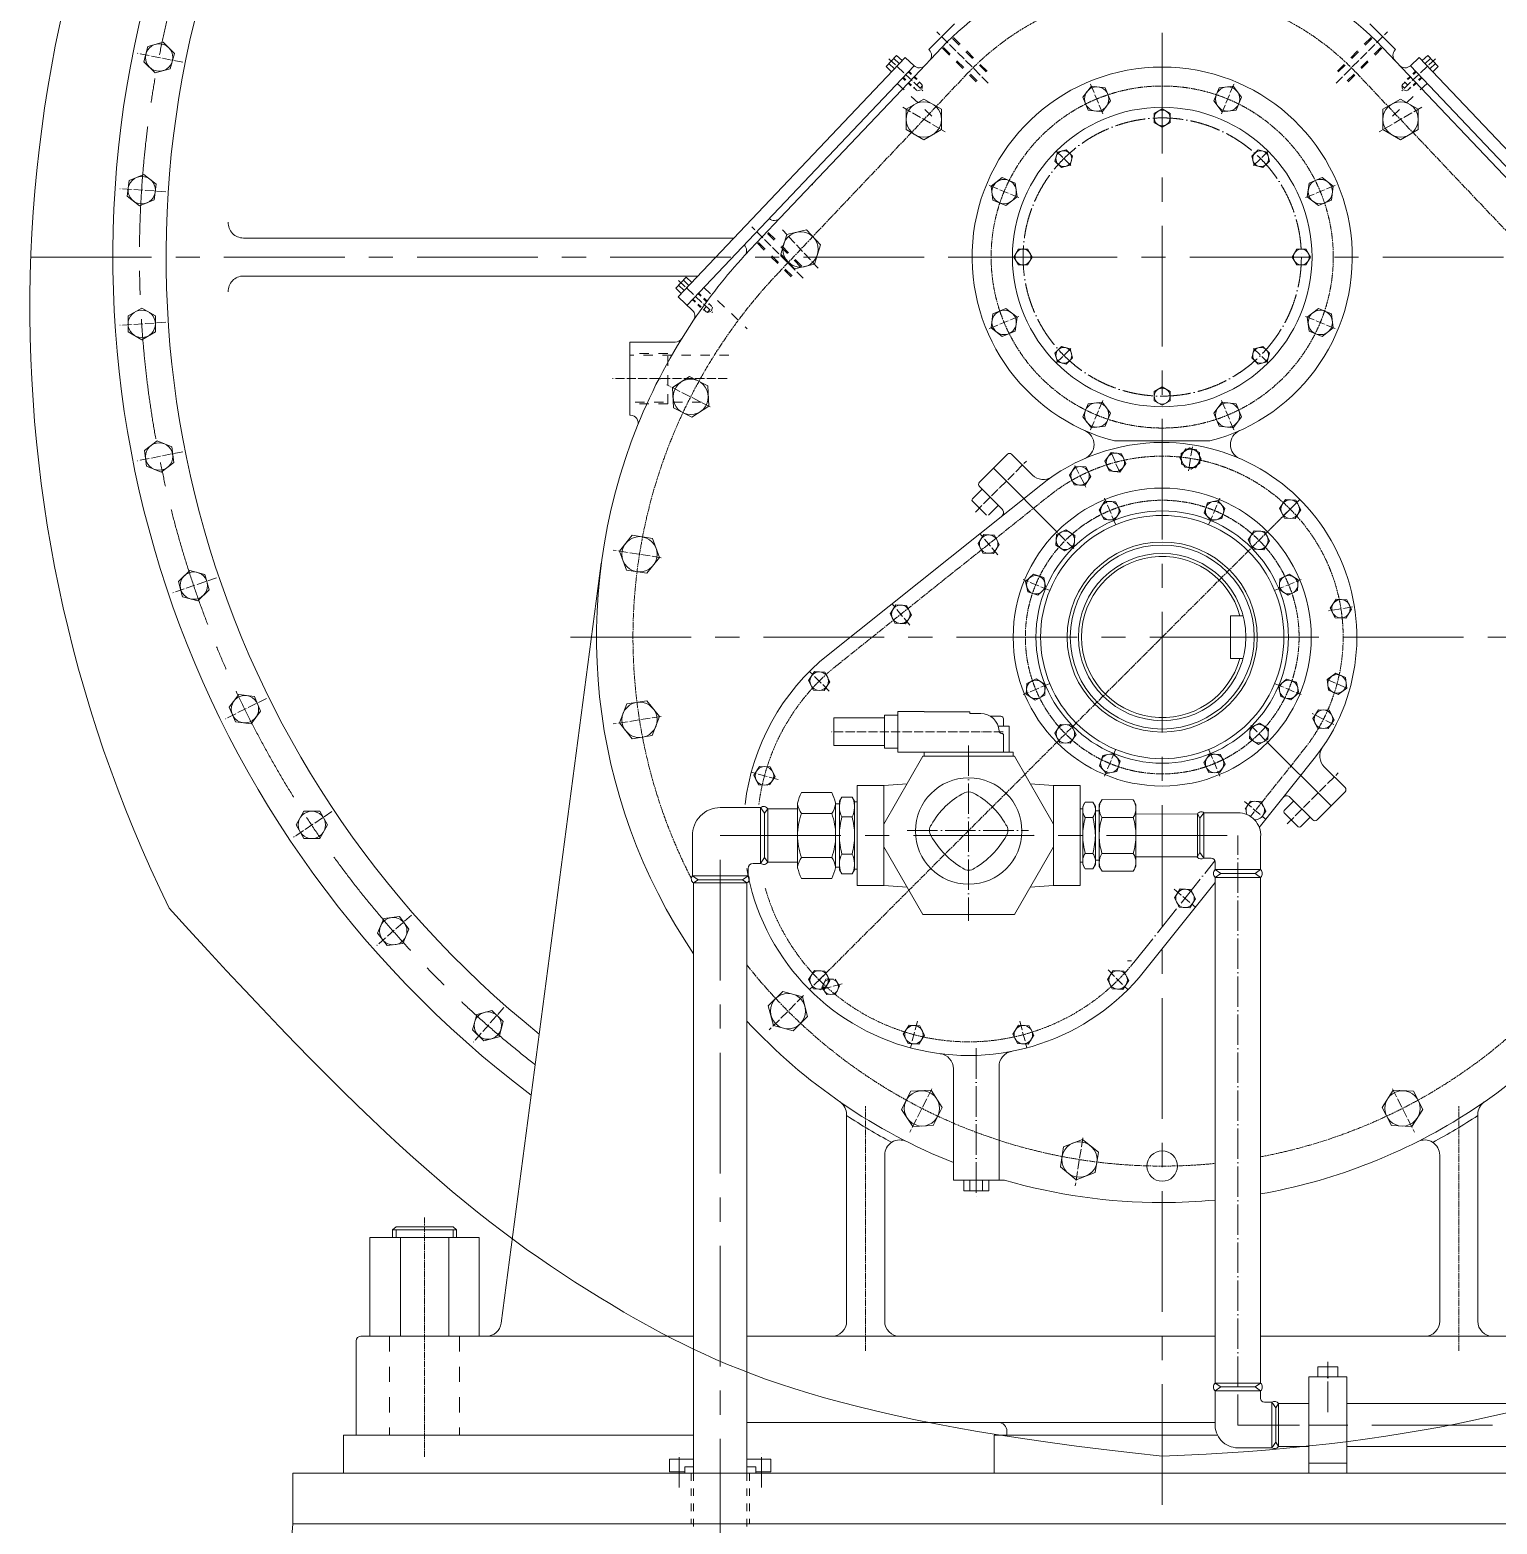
# Model space of a CAD drawing. Header units: millimetres. Extents: x 907 to 806139, y 2004 to 615514.
# Drawn here: x 155720 to 185127, y 438329 to 468289 of the extents above; entities that cross this region are included whole.
import ezdxf

# ---------------------------------------------------------------- set-up
doc = ezdxf.new("R2010")
doc.units = ezdxf.units.MM
doc.header["$LTSCALE"] = 25.4
for name, pattern in [('ACAD_ISO04W100', [30, 24, -3, 0, -3]), ('CENTER', [50.8, 31.75, -6.35, 6.35, -6.35]), ('CHAIN', [0.7087, 0.4724, -0.0591, 0.1181, -0.0591]), ('EB_DASH', [6, 3, -3])]:
    doc.linetypes.add(name, pattern=pattern)
doc.layers.add('CAXA0', color=7, linetype='Continuous', lineweight=5)
doc.layers.add('CAXA1', color=5, linetype='CENTER', lineweight=5)

msp = doc.modelspace()

# ---------------------------------------------------------------- linework, layer by layer
at = {"color": 7, "lineweight": 5}
for p, q in [((174255.18, 468411.84), (173737.92, 467894.57)), ((182574.49, 468411.84), (183091.75, 467894.57)), ((158392.87, 468039.8), (158086.91, 467957.82)), ((158616.86, 467815.82), (158392.87, 468039.8)), ((158004.93, 467651.86), (158086.91, 467957.82)), ((158534.87, 467509.86), (158616.86, 467815.82)), ((173264.19, 467738.35), (168713.65, 462938.39)), ((173090.68, 467776.85), (172880.98, 467555.65)), ((173145.3, 467612.94), (173034.7, 467717.8)), ((173090.68, 467776.85), (173201.28, 467672)), ((173441.15, 467570.59), (173264.19, 467738.35)), ((173990.9, 467928.97), (173446.9, 467355.14)), ((173746.12, 467886.37), (173737.92, 467894.57)), ((182838.76, 467928.97), (186643.35, 463915.85)), ((183083.55, 467886.37), (183091.75, 467894.57)), ((183388.52, 467570.59), (183565.47, 467738.35)), ((183565.47, 467738.35), (188116.02, 462938.39)), ((183738.98, 467776.85), (183628.38, 467672)), ((183684.37, 467612.94), (183794.97, 467717.8)), ((183738.98, 467776.85), (183948.69, 467555.65)), ((158004.93, 467651.86), (158228.91, 467427.88)), ((158228.91, 467427.88), (158534.87, 467509.86)), ((173441.15, 467570.59), (168890.61, 462770.63)), ((172880.98, 467555.65), (172991.58, 467450.8)), ((173047.56, 467509.85), (172936.96, 467614.7)), ((173336.3, 467459.99), (173336.3, 467459.99)), ((183388.52, 467570.59), (187939.06, 462770.63)), ((183782.1, 467509.85), (183892.7, 467614.7)), ((183948.69, 467555.65), (183838.09, 467450.8)), ((173446.9, 467355.14), (170753.83, 464514.46)), ((158002.27, 465389.59), (157709.62, 465268.37)), ((158253.57, 465196.76), (158002.27, 465389.59)), ((157668.27, 464954.32), (157709.62, 465268.37)), ((158212.22, 464882.71), (158253.57, 465196.76)), ((157668.27, 464954.32), (157919.57, 464761.49)), ((157919.57, 464761.49), (158212.22, 464882.71)), ((170753.83, 464514.46), (170043.88, 463762.8)), ((169829.99, 464115.92), (160000.35, 464115.92)), ((170034.87, 463977.61), (170039.13, 463973.36)), ((176250.75, 463734.92), (174402.45, 463734.92)), ((169107.59, 463353.92), (160000.35, 463353.92)), ((168875.66, 463330.8), (168665.96, 463109.6)), ((168986.26, 463225.94), (168776.56, 463004.75)), ((168930.28, 463166.89), (168819.68, 463271.74)), ((168875.66, 463330.8), (168986.26, 463225.94)), ((168665.96, 463109.6), (168776.56, 463004.75)), ((168713.65, 462938.39), (169002.36, 462664.68)), ((168832.54, 463063.8), (168721.94, 463168.65)), ((157960.92, 462711.06), (157686.6, 462552.68)), ((158235.24, 462552.68), (157960.92, 462711.06)), ((157686.6, 462235.92), (157686.6, 462552.68)), ((158235.24, 462235.92), (158235.24, 462552.68)), ((157686.6, 462235.92), (157960.92, 462077.54)), ((157960.92, 462077.54), (158235.24, 462235.92)), ((167746.95, 460565), (167746.95, 462028.04)), ((168655.14, 462028.04), (167746.95, 462028.04)), ((167757.81, 460565), (167746.95, 460565)), ((158269.55, 460050.04), (158018.25, 459857.21)), ((158562.19, 459928.83), (158269.55, 460050.04)), ((158603.54, 459614.78), (158562.19, 459928.83)), ((179370.95, 460046.84), (177458.71, 460046.84)), ((158059.59, 459543.17), (158018.25, 459857.21)), ((158352.24, 459421.95), (158603.54, 459614.78)), ((175030.91, 459498.84), (175311.09, 459779.02)), ((175813.07, 459363.25), (175397.3, 459779.02)), ((158059.59, 459543.17), (158352.24, 459421.95)), ((175030.91, 459498.84), (174750.73, 459218.66)), ((176302.68, 458227.07), (175030.91, 459498.84)), ((171719.75, 455759.9), (175979.71, 459163.1)), ((174610.71, 458884.52), (174804.68, 459078.49)), ((175207.19, 458675.99), (174750.73, 459132.45)), ((174610.71, 458841.41), (174750.8, 458701.32)), ((174890.89, 458561.23), (174750.8, 458701.32)), ((174934, 458561.23), (175127.97, 458755.2)), ((167173.28, 457594.9), (165167.45, 442359.13)), ((158922.87, 457452.08), (158698.88, 457228.1)), ((158780.87, 456922.13), (158698.88, 457228.1)), ((159228.83, 457370.1), (158922.87, 457452.08)), ((159310.81, 457064.13), (159228.83, 457370.1)), ((158780.87, 456922.13), (159086.83, 456840.15)), ((159086.83, 456840.15), (159310.81, 457064.13)), ((179786.43, 456541.64), (180036.01, 456541.64)), ((179786.43, 456541.64), (179786.43, 455688.2)), ((175427.79, 456114.92), (176509.83, 456114.92)), ((181401.87, 456114.92), (180319.83, 456114.92)), ((179786.43, 455688.2), (180036.01, 455688.2)), ((159909.7, 454961.62), (159716.87, 454710.32)), ((160223.74, 454920.27), (159909.7, 454961.62)), ((160344.96, 454627.63), (160223.74, 454920.27)), ((159838.08, 454417.67), (159716.87, 454710.32)), ((160152.13, 454376.33), (160344.96, 454627.63)), ((172846.26, 454546.89), (173112.96, 454546.89)), ((172846.26, 453886.49), (172846.26, 454546.89)), ((173646.36, 454623.05), (173112.96, 454623.05)), ((173112.96, 454623.05), (173112.96, 453810.25)), ((173595.56, 454623.05), (173646.36, 454623.05)), ((173646.36, 454623.05), (173646.36, 454616.67)), ((174560.74, 454616.67), (173646.36, 454616.67)), ((174560.74, 454584.75), (174560.74, 454616.67)), ((174776.66, 454584.75), (174560.74, 454584.75)), ((174976.4, 454525.85), (175183.41, 454525.85)), ((175183.41, 454525.85), (174976.4, 454525.85)), ((159838.08, 454417.67), (160152.13, 454376.33)), ((171830.26, 453937.29), (171830.26, 454496.09)), ((171830.26, 454496.09), (172846.26, 454496.09)), ((175348.16, 454330.95), (175126.57, 454330.95)), ((175234.21, 454475.05), (175234.21, 454330.95)), ((175348.16, 453810.25), (175348.16, 454330.95)), ((171830.26, 453937.29), (172846.26, 453937.29)), ((175234.21, 454146.04), (175234.21, 453810.25)), ((180526.99, 454002.76), (181798.76, 452731)), ((172833.56, 452363.78), (173618.82, 453723.89)), ((172846.26, 453886.49), (173112.96, 453886.49)), ((173595.56, 453810.25), (173112.96, 453810.25)), ((175424.36, 453810.25), (173427.65, 453810.25)), ((173646.36, 453810.25), (173427.65, 453810.25)), ((173618.82, 453723.89), (175451.91, 453723.89)), ((173646.36, 453810.25), (173646.36, 453723.89)), ((175424.36, 453810.25), (175424.36, 453723.89)), ((175451.91, 453723.89), (176237.16, 452363.78)), ((180359.33, 452298.26), (181463.01, 453679.79)), ((181663.17, 453513.16), (182078.94, 453097.39)), ((172833.56, 453140.96), (172300.16, 453140.96)), ((172300.16, 453140.96), (172300.16, 452136.39)), ((172833.56, 453140.96), (173301.57, 453174.39)), ((172833.56, 453140.96), (172833.56, 451131.81)), ((176237.16, 453140.96), (175769.16, 453174.39)), ((176237.16, 453140.96), (176770.56, 453140.96)), ((176237.16, 453140.96), (176237.16, 451131.81)), ((176770.56, 453140.96), (176770.56, 451131.81)), ((181798.75, 452730.99), (182078.94, 453011.18)), ((171106.26, 452136.55), (171106.26, 452787.43)), ((171182.46, 452999.97), (171792.06, 452999.97)), ((171868.26, 452136.55), (171868.26, 452787.43)), ((171868.26, 452768.83), (171944.46, 452768.83)), ((171944.46, 452821.97), (171992.77, 452905.83)), ((171944.46, 452821.97), (171944.46, 452136.46)), ((171992.77, 452905.83), (172200.94, 452905.83)), ((172249.26, 452821.97), (172200.94, 452905.83)), ((172249.26, 452821.97), (172249.26, 452136.46)), ((172249.26, 452809.56), (172300.06, 452809.56)), ((176821.36, 452720.29), (176869.68, 452804.15)), ((176821.36, 452720.29), (176821.36, 452136.39)), ((177027.04, 452804.15), (176869.68, 452804.15)), ((177075.36, 452720.29), (177027.04, 452804.15)), ((177075.36, 452720.29), (177075.36, 452136.39)), ((177152.57, 452758.52), (177152.01, 452136)), ((177152.57, 452758.52), (177152.01, 452136)), ((177152.57, 452758.52), (177208.25, 452854.77)), ((177152.57, 452758.52), (177208.25, 452854.77)), ((177833.65, 452854.21), (177208.25, 452854.77)), ((177833.65, 452854.21), (177208.25, 452854.77)), ((177889.17, 452757.85), (177833.65, 452854.21)), ((177889.17, 452757.85), (177833.65, 452854.21)), ((177888.61, 452135.34), (177889.17, 452757.85)), ((177888.61, 452135.34), (177889.17, 452757.85)), ((180861.14, 452634.08), (181055.12, 452828.06)), ((180975.9, 452907.27), (181432.36, 452450.81)), ((181798.75, 452730.99), (181518.57, 452450.81)), ((161213.16, 452621.27), (161054.78, 452346.95)), ((161529.91, 452621.27), (161213.16, 452621.27)), ((161688.29, 452346.95), (161529.91, 452621.27)), ((170365.96, 452695.26), (169556.99, 452695.26)), ((170366.02, 451577.5), (170365.89, 452695.36)), ((170365.9, 452695.26), (170445.99, 452580.87)), ((170509.63, 452669.77), (170445.99, 452580.87)), ((170445.99, 452580.87), (170445.99, 452136.37)), ((170509.57, 452669.95), (171106.26, 452669.95)), ((170509.63, 452136.46), (170509.62, 452669.87)), ((170509.63, 452669.77), (170509.62, 452669.77)), ((170550, 452669.95), (171106.26, 452669.95)), ((171792.06, 452574.7), (171182.46, 452574.7)), ((172198.65, 452508.79), (171995.07, 452508.79)), ((176237.25, 451714.02), (176237.25, 452558.57)), ((176770.56, 452669.79), (176821.36, 452669.79)), ((177024.75, 452495.54), (176871.97, 452495.54)), ((177152.45, 452631.3), (177075.36, 452631.39)), ((177152.45, 452631.3), (177075.36, 452631.39)), ((177833.33, 452494.8), (177207.93, 452495.36)), ((177833.33, 452494.8), (177207.93, 452495.36)), ((177888.99, 452567.08), (179119.86, 452567.68)), ((179169.74, 452480.79), (179119.66, 452567.37)), ((179119.66, 452567.37), (179119.66, 451705.41)), ((179169.74, 452480.79), (179249.78, 452593.59)), ((179169.74, 452480.79), (179169.74, 451791.98)), ((179169.74, 452136.39), (179169.74, 452479.29)), ((179169.74, 452453.89), (179169.74, 452479.29)), ((179249.78, 452593.59), (179931.74, 452593.59)), ((179249.78, 452593.59), (179249.78, 451679.19)), ((180861.14, 452590.98), (181001.23, 452450.89)), ((181141.33, 452310.79), (181001.23, 452450.89)), ((181184.43, 452310.79), (181378.4, 452504.77)), ((161213.16, 452072.63), (161054.78, 452346.95)), ((161529.91, 452072.63), (161688.29, 452346.95)), ((168998.28, 452137.71), (168998.28, 451327.43)), ((170446, 451691.87), (170445.99, 452136.37)), ((170509.63, 451603.15), (170509.63, 452136.46)), ((171106.26, 452136.37), (171106.26, 451485.5)), ((171868.26, 452136.37), (171868.26, 451485.5)), ((171944.46, 451450.96), (171944.46, 452136.46)), ((172249.26, 451450.96), (172249.26, 452136.46)), ((172300.16, 452136.39), (172300.16, 451131.81)), ((175841.74, 452163.72), (175842.69, 452163.72)), ((176821.36, 451552.48), (176821.36, 452136.39)), ((177075.36, 451552.48), (177075.36, 452136.39)), ((177152.57, 451514.26), (177152.01, 452136.77)), ((177152.57, 451514.26), (177152.01, 452136.77)), ((177888.61, 452137.44), (177889.17, 451514.92)), ((177888.61, 452137.44), (177889.17, 451514.92)), ((180388.12, 451452.79), (180388.12, 452109)), ((161213.16, 452072.63), (161529.91, 452072.63)), ((173618.82, 450548.89), (172833.56, 451908.99)), ((176237.16, 451908.99), (175451.91, 450548.89)), ((170365.96, 451577.66), (170217.48, 451577.66)), ((170365.9, 451577.5), (170446, 451691.89)), ((170509.63, 451602.99), (170446, 451691.89)), ((170509.57, 451602.97), (171106.26, 451602.97)), ((170550, 451602.97), (171106.26, 451602.97)), ((171792.06, 451698.22), (171182.46, 451698.22)), ((171868.26, 451504.09), (171944.46, 451504.09)), ((172198.65, 451764.14), (171995.07, 451764.14)), ((176770.56, 451602.99), (176821.36, 451602.99)), ((176821.36, 451552.48), (176869.68, 451468.62)), ((177024.75, 451777.23), (176871.97, 451777.23)), ((177075.36, 451552.48), (177027.04, 451468.62)), ((177151.86, 451642.39), (177074.77, 451642.3)), ((177152.57, 451514.26), (177208.25, 451418.01)), ((177152.57, 451514.26), (177208.25, 451418.01)), ((177833.33, 451777.98), (177207.93, 451777.41)), ((177833.33, 451777.98), (177207.93, 451777.41)), ((177889.17, 451514.92), (177833.65, 451418.57)), ((177889.17, 451514.92), (177833.65, 451418.57)), ((177888.99, 451705.69), (179119.48, 451705.1)), ((179169.74, 451791.98), (179118.41, 451703.25)), ((179169.74, 451791.98), (179249.78, 451679.19)), ((179249.78, 451679.19), (179399.17, 451679.19)), ((179475.37, 451452.79), (179475.37, 451602.99)), ((168998.03, 451327.55), (169112.42, 451247.46)), ((168998.28, 451327.43), (170115.88, 451327.56)), ((169023.52, 451183.82), (169112.42, 451247.46)), ((169112.42, 451247.46), (169556.92, 451247.46)), ((170001.4, 451247.46), (169556.9, 451247.46)), ((170115.79, 451327.56), (170001.4, 451247.46)), ((170090.3, 451183.83), (170001.4, 451247.46)), ((170115.88, 451476.06), (170115.88, 451327.56)), ((171182.46, 451272.95), (171792.06, 451272.95)), ((171944.46, 451450.96), (171992.77, 451367.1)), ((171992.77, 451367.1), (172200.94, 451367.1)), ((172249.26, 451450.96), (172200.94, 451367.1)), ((172249.26, 451463.36), (172300.06, 451463.36)), ((177027.04, 451468.62), (176869.68, 451468.62)), ((177833.65, 451418.57), (177208.25, 451418.01)), ((177833.65, 451418.57), (177208.25, 451418.01)), ((179587.34, 451374.39), (179475.37, 451452.79)), ((179475.37, 451452.79), (180388.12, 451452.79)), ((179587.34, 451374.39), (179475.37, 451295.98)), ((179475.37, 441156.52), (179475.37, 451295.98)), ((179475.37, 451295.98), (180388.12, 451295.98)), ((179587.34, 451374.39), (180276.15, 451374.39)), ((180276.15, 451374.39), (180388.12, 451452.79)), ((180276.15, 451374.39), (180388.12, 451295.98)), ((180388.12, 441156.52), (180388.12, 451295.98)), ((169023.77, 451183.83), (170090.39, 451183.83)), ((169023.77, 451183.83), (169023.77, 439350.92)), ((170090.39, 451183.83), (170090.39, 439350.92)), ((172833.56, 451131.81), (172300.16, 451131.81)), ((172833.56, 451131.81), (173301.57, 451098.38)), ((176237.16, 451131.81), (175769.16, 451098.38)), ((176237.16, 451131.81), (176770.56, 451131.81)), ((178059.82, 449419.83), (179475.37, 451191.75)), ((162810.94, 450471.08), (162689.72, 450178.43)), ((163124.99, 450512.42), (162810.94, 450471.08)), ((163317.82, 450261.12), (163124.99, 450512.42)), ((175451.91, 450548.89), (173618.82, 450548.89)), ((162882.55, 449927.13), (162689.72, 450178.43)), ((163196.6, 449968.48), (163317.82, 450261.12)), ((162882.55, 449927.13), (163196.6, 449968.48)), ((177799.03, 449621.05), (177721.94, 449620.96)), ((164675.71, 448547.84), (164593.73, 448241.87)), ((164981.68, 448629.82), (164675.71, 448547.84)), ((165205.66, 448405.84), (164981.68, 448629.82)), ((164817.71, 448017.89), (164593.73, 448241.87)), ((165123.68, 448099.87), (165205.66, 448405.84)), ((164817.71, 448017.89), (165123.68, 448099.87)), ((174230.56, 445225.05), (174230.56, 447458.35)), ((175144.96, 445225.05), (175144.96, 447507.21)), ((172090.23, 442398.92), (172090.23, 446543.14)), ((184739.43, 442398.92), (184739.43, 446543.14)), ((172852.23, 442398.92), (172852.23, 445726.3)), ((183977.43, 442398.92), (183977.43, 445726.3)), ((174230.56, 445225.05), (175256.72, 445225.05)), ((174435.97, 445225.05), (174435.97, 445008.09)), ((174561.87, 445008.09), (174561.87, 445225.05)), ((174813.66, 445008.09), (174813.66, 445225.05)), ((174939.56, 445225.05), (174939.56, 445008.09)), ((174435.97, 445008.09), (174687.76, 445008.09)), ((174939.56, 445008.09), (174687.76, 445008.09)), ((164728.1, 444075.32), (162533.54, 444075.32)), ((162533.54, 442094.12), (162533.54, 444075.32)), ((163060.84, 444288.68), (162990.74, 444232.59)), ((162990.74, 444232.59), (162990.74, 444075.32)), ((162990.74, 444232.59), (163630.82, 444232.59)), ((163630.82, 444288.68), (163060.84, 444288.68)), ((163060.84, 444232.59), (163060.84, 444075.32)), ((163146.86, 444075.32), (163146.86, 442094.12)), ((163630.82, 444288.68), (164200.79, 444288.68)), ((164270.9, 444232.59), (163630.82, 444232.59)), ((164114.77, 444075.32), (164114.77, 442094.12)), ((164200.79, 444288.68), (164270.9, 444232.59)), ((164200.79, 444232.59), (164200.79, 444075.32)), ((164270.9, 444232.59), (164270.9, 444075.32)), ((164728.1, 442094.12), (164728.1, 444075.32)), ((162259.22, 442002.68), (162259.22, 440112.92)), ((169023.77, 442094.12), (162350.66, 442094.12)), ((178414.83, 442094.12), (170090.39, 442094.12)), ((178414.83, 442094.12), (179475.37, 442094.12)), ((180388.12, 442094.12), (194301.54, 442094.12)), ((179475.37, 441380.71), (179475.37, 441156.52)), ((180388.12, 441380.71), (180388.12, 441156.52)), ((181735.24, 441484.52), (181537.27, 441484.52)), ((181537.27, 441281.32), (181537.27, 441484.52)), ((181735.24, 441484.52), (181933.22, 441484.52)), ((181735.24, 441484.52), (181735.24, 441281.32)), ((181933.22, 441281.32), (181933.22, 441484.52)), ((179587.34, 441078.12), (179475.37, 441156.52)), ((179475.37, 441156.52), (180388.12, 441156.52)), ((179587.34, 441078.12), (179475.37, 440999.71)), ((180276.15, 441078.12), (179587.34, 441078.12)), ((180276.15, 441078.12), (180388.12, 441156.52)), ((180276.15, 441078.12), (180388.12, 440999.71)), ((181354.24, 439350.92), (181354.24, 441281.32)), ((182116.24, 441281.32), (181354.24, 441281.32)), ((182116.24, 439350.92), (182116.24, 441281.32)), ((179475.37, 440692.3), (179475.37, 440999.71)), ((179475.37, 440999.71), (179475.37, 440343.51)), ((179475.37, 440999.71), (180388.12, 440999.71)), ((180388.12, 440999.71), (180388.12, 440849.52)), ((180613.71, 440773.32), (180464.32, 440773.32)), ((180693.74, 440659.02), (180613.71, 440773.32)), ((180613.71, 440773.32), (180613.71, 439858.92)), ((180693.74, 440659.02), (180745.07, 440747.92)), ((181354.24, 440747.92), (180745.07, 440747.92)), ((180745.07, 440747.92), (180745.07, 439884.32)), ((189155.91, 440747.92), (182116.24, 440747.92)), ((180693.74, 440316.12), (180693.74, 440659.02)), ((170090.39, 440366.92), (178414.83, 440366.92)), ((175303.33, 440189.12), (175303.33, 440112.92)), ((178414.83, 440366.92), (179475.37, 440366.92)), ((180693.74, 440316.12), (180693.74, 439973.22)), ((181354.24, 440316.12), (182116.24, 440316.12)), ((162005.42, 440112.92), (169023.77, 440112.92)), ((162005.42, 440112.92), (162005.42, 439350.92)), ((175049.33, 440112.92), (179522.18, 440112.92)), ((175049.33, 440112.92), (175049.33, 439350.92)), ((179522.18, 440112.92), (175303.33, 440112.92)), ((180613.71, 439858.92), (179931.74, 439858.92)), ((180693.74, 439973.22), (180613.71, 439858.92)), ((180693.74, 439998.62), (180693.74, 439973.22)), ((180693.74, 439973.22), (180745.07, 439884.32)), ((181354.24, 439884.32), (180745.07, 439884.32)), ((189132.38, 439884.32), (182116.24, 439884.32)), ((168540.99, 439630.32), (169023.77, 439630.32)), ((168540.99, 439376.32), (168540.99, 439630.32)), ((170572.99, 439630.32), (170090.22, 439630.32)), ((170572.99, 439376.32), (170572.99, 439630.32)), ((182116.24, 439554.12), (181354.24, 439554.12)), ((160990.43, 438334.92), (160990.43, 439350.92)), ((160990.43, 439350.92), (196081.2, 439350.92)), ((168540.99, 439376.32), (168845.79, 439376.32)), ((168845.79, 439350.92), (168845.79, 439477.92)), ((168845.79, 439477.92), (169023.77, 439477.92)), ((170268.37, 439477.92), (170090.39, 439477.92)), ((170572.99, 439376.32), (170268.19, 439376.32)), ((170268.37, 439350.92), (170268.37, 439477.92)), ((160990.43, 438334.92), (160228.43, 428936.92)), ((178414.83, 438334.92), (160990.43, 438334.92)), ((196106.95, 438332.69), (178414.83, 438334.92))]:
    msp.add_line(p, q, dxfattribs=at)
at = {"color": 7, "linetype": 'EB_DASH', "lineweight": 5, "ltscale": 2.5}
for p, q in [((174687.83, 467246.39), (173888.78, 468045.44)), ((174705.02, 467264.55), (173906.46, 468063.11)), ((174885.2, 467444.73), (174086.64, 468243.29)), ((174903.36, 467461.92), (174104.31, 468260.97)), ((181926.3, 467461.92), (182725.36, 468260.97)), ((181944.46, 467444.73), (182743.03, 468243.29)), ((182124.64, 467264.55), (182923.21, 468063.11)), ((182141.83, 467246.39), (182940.88, 468045.44)), ((173105.62, 467216.68), (173924.05, 466440.78)), ((183724.04, 467216.68), (182905.61, 466440.78)), ((170977.89, 463336.33), (170178.84, 464135.38)), ((170995.08, 463354.49), (170196.52, 464153.05)), ((171175.26, 463534.67), (170376.7, 464333.23)), ((171193.42, 463551.86), (170394.37, 464350.91)), ((169226.13, 463124.54), (170098.14, 462297.84)), ((168508.95, 461799.39), (167746.95, 461799.39)), ((169729.88, 461768.91), (167746.95, 461768.91)), ((168508.94, 460793.53), (168508.95, 461799.39)), ((169183.34, 460824), (167746.94, 460824.03)), ((168508.94, 460793.53), (167746.94, 460793.55))]:
    msp.add_line(p, q, dxfattribs=at)
at = {"color": 7, "linetype": 'ACAD_ISO04W100', "lineweight": 5, "ltscale": 0.3}
for p, q in [((174928.19, 467221.56), (173900.04, 468249.72)), ((181901.47, 467221.56), (182929.63, 468249.72)), ((158783.77, 467639.78), (157879.2, 467819.71)), ((172937.8, 467711.79), (173615.1, 467069.68)), ((183891.87, 467711.79), (183214.57, 467069.68)), ((177224.53, 466608.57), (176970.26, 467222.42)), ((179605.14, 466608.57), (179859.4, 467222.42)), ((173213.5, 466737.91), (174067.59, 466244.8)), ((183616.16, 466737.91), (182762.08, 466244.8)), ((176291.84, 465857.91), (176596.06, 465553.69)), ((180537.82, 465857.91), (180233.61, 465553.69)), ((158442.03, 465044), (157521.72, 465104.32)), ((175541.18, 464925.22), (174927.33, 465179.49)), ((181288.48, 464925.22), (181902.33, 465179.49)), ((171218.25, 463311.5), (170190.1, 464339.66)), ((171520.41, 463508.28), (170803.27, 464277.32)), ((168722.78, 463265.74), (169400.08, 462623.63)), ((158442.03, 462425.83), (157521.72, 462365.51)), ((175541.18, 462544.61), (174927.33, 462290.35)), ((181288.48, 462544.61), (181902.33, 462290.35)), ((176291.84, 461611.93), (176596.06, 461916.14)), ((180537.82, 461611.93), (180233.61, 461916.14)), ((169696.21, 461296.45), (167397.25, 461296.47)), ((169357.68, 460729.77), (168488.63, 461172.57)), ((177224.53, 460861.27), (176970.26, 460247.42)), ((179605.14, 460861.27), (179859.4, 460247.42)), ((179019.22, 459930.9), (178942.63, 459447.31)), ((179019.22, 459930.9), (178942.63, 459447.31)), ((158783.77, 459830.06), (157879.2, 459650.13)), ((174670.78, 458621.3), (175694.17, 459644.69)), ((177562.85, 459423.53), (177389.28, 459813.36)), ((176660.82, 459557.36), (176883.1, 459121.11)), ((177476.97, 458379.12), (177260.08, 458902.74)), ((179352.7, 458379.12), (179569.59, 458902.74)), ((181146.77, 458846.86), (180800.56, 458500.65)), ((175119.43, 457761.28), (174761.27, 458189.63)), ((176641.06, 457888.69), (176302.68, 458227.07)), ((168374.9, 457705.09), (167411.55, 457857.67)), ((159461.41, 457301.1), (158588.06, 457004.64)), ((176150.63, 457052.78), (175627.01, 457269.67)), ((180679.04, 457052.78), (181202.66, 457269.67)), ((173357.53, 456353.74), (172999.38, 456782.09)), ((182230.81, 456719.31), (181747.23, 456642.72)), ((171739.41, 455031.4), (171345.57, 455425.23)), ((176150.63, 455177.05), (175627.01, 454960.16)), ((180679.04, 455177.05), (181202.66, 454960.16)), ((181723.45, 455262.93), (182113.28, 455089.37)), ((160463.34, 454882.22), (159636.16, 454474.3)), ((168374.9, 454524.75), (167411.55, 454372.17)), ((181857.28, 454360.9), (181421.03, 454583.18)), ((175224.14, 454216.65), (171786.28, 454216.65)), ((180188.61, 454341.14), (180526.99, 454002.76)), ((177476.97, 453850.71), (177260.08, 453327.09)), ((179352.7, 453850.71), (179569.59, 453327.09)), ((170716.02, 453258.84), (170178.03, 453402.99)), ((180921.21, 452370.86), (181944.6, 453394.25)), ((180061.19, 452819.51), (180489.59, 452461.31)), ((161772.42, 452614.82), (161005.57, 452102.42)), ((178653.65, 451057.62), (179082, 450699.46)), ((163366.27, 450537.68), (162672.85, 449929.57)), ((171739.41, 449439.5), (171345.58, 449045.66)), ((177331.31, 449439.5), (177725.15, 449045.66)), ((171999.16, 449164.08), (171550.83, 449043.95)), ((171227.04, 448927.12), (170537.35, 448237.44)), ((165217.59, 448686.35), (164609.49, 447992.94)), ((173511.97, 448416.11), (173367.82, 447878.12)), ((175558.75, 448416.11), (175702.91, 447878.12)), ((173799.98, 447057.77), (173357.18, 446188.71)), ((183029.68, 447057.77), (183472.49, 446188.71)), ((176824.66, 446074.99), (176672.08, 445111.64))]:
    msp.add_line(p, q, dxfattribs=at)
at = {"color": 7, "linetype": 'CHAIN', "lineweight": 5, "ltscale": 10}
for p, q in [((174521.77, 467425.68), (170717.19, 463412.56)), ((182307.89, 467425.68), (186112.47, 463412.56)), ((181173.57, 458873.65), (171431.79, 449131.87)), ((171890.97, 455545.58), (176150.93, 458948.77)), ((180183.69, 452517.9), (181248.69, 453851.01)), ((172471.23, 441803.49), (172471.23, 446710.65)), ((184358.43, 441803.49), (184358.43, 446710.65)), ((163630.82, 444479.42), (163630.82, 439670.88))]:
    msp.add_line(p, q, dxfattribs=at)
at = {"color": 7, "linetype": 'EB_DASH', "lineweight": 5}
for p, q in [((173325.81, 467448.93), (173613.37, 467176.32)), ((173336.3, 467459.99), (173557.49, 467250.29)), ((183503.85, 467448.93), (183216.3, 467176.32)), ((183493.37, 467459.99), (183272.17, 467250.29)), ((173210.48, 467327.28), (173431.67, 467117.57)), ((173220.96, 467338.34), (173508.52, 467065.72)), ((173557.49, 467250.29), (173431.67, 467117.57)), ((173613.37, 467176.32), (173508.52, 467065.72)), ((173508.79, 467065.89), (173592.8, 467090.82)), ((173613.21, 467176.04), (173592.8, 467090.82)), ((183216.3, 467176.32), (183321.15, 467065.72)), ((183216.45, 467176.04), (183236.87, 467090.82)), ((183320.87, 467065.89), (183236.87, 467090.82)), ((183272.17, 467250.29), (183397.99, 467117.57)), ((183608.7, 467338.34), (183321.15, 467065.72)), ((183619.19, 467327.28), (183397.99, 467117.57)), ((175389.05, 463734.92), (175031.55, 463734.92)), ((169005.94, 462892.28), (169293.5, 462619.67)), ((169110.79, 463002.88), (169398.35, 462730.27)), ((169121.28, 463013.94), (169342.48, 462804.24)), ((168995.46, 462881.22), (169216.65, 462671.52)), ((169216.65, 462671.52), (169342.48, 462804.24)), ((169293.5, 462619.67), (169398.35, 462730.27)), ((169293.77, 462619.84), (169377.78, 462644.77)), ((169398.2, 462729.98), (169377.78, 462644.77))]:
    msp.add_line(p, q, dxfattribs=at)
at = {"color": 7, "linetype": 'ACAD_ISO04W100', "lineweight": 5}
for p, q in [((174535.36, 453939.47), (174535.36, 450427.64)), ((173304.11, 452235.45), (175734.44, 452235.45)), ((179931.74, 440316.12), (179931.74, 452136.39)), ((177845.49, 449591.05), (179471.63, 451626.57)), ((174687.76, 447869.46), (174687.76, 444877.47)), ((181735.24, 440575.92), (181735.24, 441585.16)), ((168731.49, 439060.48), (168731.49, 439801.52)), ((170382.49, 439060.48), (170382.49, 439801.52))]:
    msp.add_line(p, q, dxfattribs=at)
at = {"color": 7, "linetype": 'EB_DASH', "lineweight": 5, "ltscale": 4}
for p, q in [((162929.78, 442094.12), (162929.78, 440112.92)), ((164331.86, 442094.12), (164331.86, 440112.92))]:
    msp.add_line(p, q, dxfattribs=at)
at = {"color": 7, "linetype": 'EB_DASH', "lineweight": 5, "ltscale": 2}
for p, q in [((168972.97, 439350.92), (168972.97, 438334.92)), ((169023.77, 439350.92), (169023.77, 429876.85)), ((170090.39, 439350.92), (170090.39, 429876.85)), ((170141.02, 439350.92), (170141.02, 438334.92))]:
    msp.add_line(p, q, dxfattribs=at)
at = {"color": 7, "lineweight": 5}
for points in [[(176994.83, 467163.1), (176823.39, 466939.66), (176931.16, 466679.46), (177210.39, 466642.7), (177381.84, 466866.14), (177274.06, 467126.34)], [(179834.83, 467163.1), (179555.61, 467126.34), (179447.83, 466866.14), (179619.28, 466642.7), (179898.5, 466679.46), (180006.28, 466939.66)], [(173284.07, 466288.53), (173637.96, 466084.62), (173991.49, 466289.14), (173991.14, 466697.57), (173637.26, 466901.48), (173283.72, 466696.96)], [(183545.6, 466288.53), (183191.71, 466084.62), (182838.17, 466289.14), (182838.52, 466697.57), (183192.41, 466901.48), (183545.95, 466696.96)], [(178414.83, 466706.8), (178256.45, 466615.36), (178256.45, 466432.48), (178414.83, 466341.04), (178573.21, 466432.48), (178573.21, 466615.36)], [(176313.39, 465836.36), (176266.06, 465659.71), (176395.38, 465530.39), (176572.02, 465577.73), (176619.36, 465754.37), (176490.04, 465883.69)], [(180516.27, 465836.36), (180339.62, 465883.69), (180210.31, 465754.37), (180257.64, 465577.73), (180434.29, 465530.39), (180563.61, 465659.71)], [(174986.65, 465154.92), (175023.41, 464875.69), (175283.61, 464767.91), (175507.05, 464939.36), (175470.29, 465218.59), (175210.09, 465326.37)], [(181843.01, 465154.92), (181619.58, 465326.37), (181359.38, 465218.59), (181322.62, 464939.36), (181546.05, 464767.91), (181806.25, 464875.69)], [(171446.09, 463588.83), (171048.25, 463496.39), (170769.28, 463794.7), (170888.14, 464185.46), (171285.97, 464277.9), (171564.95, 463979.59)], [(175442.95, 463734.92), (175534.39, 463576.54), (175717.27, 463576.54), (175808.71, 463734.92), (175717.27, 463893.3), (175534.39, 463893.3)], [(181386.72, 463734.92), (181295.28, 463893.3), (181112.4, 463893.3), (181020.96, 463734.92), (181112.4, 463576.54), (181295.28, 463576.54)], [(174986.65, 462314.92), (175210.09, 462143.47), (175470.29, 462251.25), (175507.05, 462530.47), (175283.61, 462701.92), (175023.41, 462594.14)], [(181843.01, 462314.92), (181806.25, 462594.14), (181546.05, 462701.92), (181322.62, 462530.47), (181359.38, 462251.25), (181619.58, 462143.47)], [(176313.39, 461633.48), (176490.04, 461586.15), (176619.36, 461715.46), (176572.02, 461892.11), (176395.38, 461939.44), (176266.06, 461810.13)], [(180516.27, 461633.48), (180563.61, 461810.13), (180434.29, 461939.44), (180257.64, 461892.11), (180210.31, 461715.46), (180339.62, 461586.15)], [(169327.54, 460744.47), (169306.75, 461152.38), (168943.09, 461338.32), (168600.24, 461116.35), (168621.04, 460708.45), (168984.69, 460522.51)], [(178414.83, 460763.03), (178573.21, 460854.47), (178573.21, 461037.35), (178414.83, 461128.79), (178256.45, 461037.35), (178256.45, 460854.47)], [(176994.83, 460306.74), (177274.06, 460343.5), (177381.84, 460603.7), (177210.39, 460827.13), (176931.16, 460790.37), (176823.39, 460530.17)], [(179834.83, 460306.74), (180006.28, 460530.17), (179898.5, 460790.37), (179619.28, 460827.13), (179447.83, 460603.7), (179555.61, 460343.5)], [(179172.34, 459600.52), (178993.41, 459484.31), (178803.3, 459581.18), (178792.13, 459794.25), (178971.07, 459910.45), (179161.18, 459813.59)], [(177389.28, 459813.36), (177601.47, 459791.06), (177688.26, 459596.14), (177562.85, 459423.53), (177350.66, 459445.83), (177263.87, 459640.75)], [(178885.38, 459887.49), (178769.17, 459708.55), (178866.04, 459518.44), (179079.1, 459507.28), (179195.31, 459686.22), (179098.44, 459876.32)], [(176671.29, 459536.81), (176555.09, 459357.87), (176651.95, 459167.77), (176865.02, 459156.6), (176981.22, 459335.54), (176884.36, 459525.64)], [(177268.19, 458839.41), (177151.99, 458660.47), (177248.85, 458470.37), (177461.92, 458459.2), (177578.12, 458638.14), (177481.26, 458828.24)], [(179530.54, 458852.22), (179321.84, 458807.86), (179255.91, 458604.94), (179398.68, 458446.39), (179607.38, 458490.75), (179673.31, 458693.66)], [(180882.73, 458869.78), (180766.53, 458690.85), (180863.39, 458500.74), (181076.46, 458489.57), (181192.66, 458668.51), (181095.8, 458858.62)], [(168341.7, 457709.76), (168195.87, 458091.27), (167792.55, 458155.74), (167535.07, 457838.69), (167680.9, 457457.18), (168084.21, 457392.71)], [(174840.37, 458169.28), (174724.17, 457990.34), (174821.03, 457800.24), (175034.1, 457789.07), (175150.3, 457968.01), (175053.44, 458158.12)], [(176284.55, 457957.36), (176463.49, 457841.16), (176653.6, 457938.02), (176664.76, 458151.09), (176485.83, 458267.29), (176295.72, 458170.43)], [(180257.27, 458245.2), (180141.07, 458066.26), (180237.93, 457876.15), (180451, 457864.99), (180567.21, 458043.93), (180470.34, 458234.03)], [(175677.53, 457230.63), (175721.89, 457021.93), (175924.81, 456956), (176083.36, 457098.76), (176039, 457307.46), (175836.09, 457373.39)], [(181139.32, 457261.56), (180960.39, 457377.76), (180770.28, 457280.9), (180759.11, 457067.83), (180938.05, 456951.63), (181128.16, 457048.49)], [(173078.48, 456761.74), (172962.27, 456582.8), (173059.14, 456392.7), (173272.2, 456381.53), (173388.41, 456560.47), (173291.54, 456750.58)], [(181900.43, 456872.43), (181784.23, 456693.49), (181881.09, 456503.39), (182094.16, 456492.22), (182210.36, 456671.16), (182113.5, 456861.26)], [(171442.68, 455421.37), (171326.48, 455242.43), (171423.34, 455052.32), (171636.41, 455041.16), (171752.62, 455220.09), (171655.75, 455410.2)], [(175690.34, 454968.28), (175869.28, 454852.07), (176059.39, 454948.94), (176070.55, 455162), (175891.61, 455278.21), (175701.51, 455181.34)], [(181152.14, 454999.21), (181107.78, 455207.91), (180904.86, 455273.84), (180746.3, 455131.07), (180790.66, 454922.37), (180993.58, 454856.44)], [(182113.28, 455089.37), (182090.97, 455301.56), (181896.06, 455388.34), (181723.45, 455262.93), (181745.75, 455050.74), (181940.66, 454963.96)], [(168341.88, 454518.93), (168085.29, 454836.71), (167681.8, 454773.39), (167534.89, 454392.29), (167791.47, 454074.51), (168194.97, 454137.84)], [(181549.76, 454658.34), (181433.55, 454479.41), (181530.42, 454289.3), (181743.48, 454278.13), (181859.69, 454457.07), (181762.82, 454647.18)], [(176572.39, 453984.64), (176688.6, 454163.58), (176591.73, 454353.68), (176378.66, 454364.85), (176262.46, 454185.91), (176359.32, 453995.81)], [(180545.11, 454272.48), (180366.17, 454388.68), (180176.07, 454291.82), (180164.9, 454078.75), (180343.84, 453962.55), (180533.95, 454059.41)], [(177299.12, 453377.61), (177507.82, 453421.97), (177573.75, 453624.89), (177430.99, 453783.45), (177222.29, 453739.09), (177156.36, 453536.17)], [(179561.47, 453390.43), (179677.68, 453569.37), (179580.81, 453759.47), (179367.75, 453770.64), (179251.54, 453591.7), (179348.41, 453401.59)], [(178774.69, 451065.53), (178658.49, 450886.59), (178755.35, 450696.49), (178968.42, 450685.32), (179084.62, 450864.26), (178987.76, 451054.36)], [(171442.69, 449429.74), (171326.48, 449250.8), (171423.34, 449060.69), (171636.41, 449049.53), (171752.62, 449228.47), (171655.75, 449418.57)], [(177434.31, 449429.74), (177318.11, 449250.8), (177414.97, 449060.69), (177628.04, 449049.53), (177744.24, 449228.47), (177647.38, 449418.57)], [(171203.74, 448903), (170809.37, 449009.27), (170520.16, 448720.88), (170625.31, 448326.21), (171019.67, 448219.94), (171308.89, 448508.34)], [(173341.95, 448333.2), (173225.75, 448154.26), (173322.61, 447964.15), (173535.68, 447952.98), (173651.89, 448131.92), (173555.02, 448322.03)], [(175535.04, 448333.2), (175418.84, 448154.26), (175515.7, 447964.15), (175728.77, 447952.98), (175844.97, 448131.92), (175748.11, 448322.03)], [(173785.28, 447027.63), (173377.38, 447006.83), (173191.44, 446643.18), (173413.4, 446300.32), (173821.3, 446321.12), (174007.24, 446684.77)], [(183044.39, 447027.63), (183452.29, 447006.83), (183638.23, 446643.18), (183416.27, 446300.32), (183008.37, 446321.12), (182822.43, 446684.77)], [(176819.99, 446041.78), (176438.48, 445895.95), (176374.01, 445492.64), (176691.06, 445235.16), (177072.57, 445380.98), (177137.04, 445784.3)]]:
    msp.add_lwpolyline(points, close=True, dxfattribs=at)
for points in [[(170546.95, 453152.79), (170656.07, 453320.82), (170559.21, 453510.93), (170346.14, 453522.1), (170229.94, 453343.16), (170326.8, 453153.05), (170507.83, 453143.57)], [(180434.06, 452536.68), (180492.16, 452626.15), (180395.3, 452816.26), (180182.23, 452827.42), (180076.89, 452665.22)], [(171858.26, 449252.45), (171949.2, 449112.42), (171868.48, 448954), (171690.92, 448944.7), (171594.09, 449093.81), (171674.81, 449252.23), (171823.24, 449260.01)]]:
    msp.add_lwpolyline(points, dxfattribs=at)
for centre, radius in [((158310.89, 467733.84), 274.32), ((177102.61, 466902.9), 243.9), ((179727.05, 466902.9), 243.9), ((173637.61, 466493.05), 353.71), ((183192.06, 466493.05), 353.71), ((178414.83, 463734.92), 3002.36), ((178414.83, 466523.92), 158.38), ((176442.71, 465707.04), 158.38), ((180386.96, 465707.04), 158.38), ((157960.92, 465075.54), 274.32), ((175246.85, 465047.14), 243.9), ((181582.82, 465047.14), 243.9), ((171167.11, 463887.15), 353.71), ((175625.83, 463734.92), 158.38), ((181203.84, 463734.92), 158.38), ((157960.92, 462394.3), 274.32), ((175246.85, 462422.7), 243.9), ((181582.82, 462422.7), 243.9), ((176442.71, 461762.79), 158.38), ((180386.96, 461762.79), 158.38), ((168963.89, 460930.41), 353.71), ((178414.83, 460945.91), 158.38), ((177102.61, 460566.93), 243.9), ((179727.05, 460566.93), 243.9), ((158310.89, 459736), 274.32), ((177476.07, 459618.45), 184.78), ((178982.24, 459697.38), 184.78), ((178982.24, 459697.38), 184.78), ((176768.15, 459346.71), 184.78), ((178414.83, 456114.92), 2987.04), ((177365.06, 458649.3), 184.78), ((179464.61, 458649.3), 184.78), ((180979.59, 458679.68), 184.78), ((178414.83, 456114.92), 2529.8), ((178414.83, 456114.92), 2438.36), ((167938.38, 457774.22), 353.71), ((174937.23, 457979.18), 184.78), ((176474.66, 458054.22), 184.78), ((180354.14, 458055.09), 184.78), ((178414.83, 456114.92), 1905), ((178414.83, 456114.92), 1844.04), ((178414.83, 456114.92), 1676.4), ((159004.85, 457146.12), 274.32), ((175880.45, 457164.7), 184.78), ((180949.22, 457164.7), 184.78), ((173175.34, 456571.64), 184.78), ((181997.3, 456682.32), 184.78), ((171539.55, 455231.26), 184.78), ((175880.45, 455065.14), 184.78), ((180949.22, 455065.14), 184.78), ((181918.36, 455176.15), 184.78), ((160030.91, 454668.97), 274.32), ((167938.38, 454455.61), 353.71), ((181646.62, 454468.24), 184.78), ((176475.53, 454174.74), 184.78), ((180355.01, 454175.61), 184.78), ((177365.06, 453580.53), 184.78), ((179464.61, 453580.53), 184.78), ((170443, 453331.99), 184.78), ((174535.54, 452225.07), 1066.8), ((161371.53, 452346.95), 274.32), ((178871.55, 450875.43), 184.78), ((163003.77, 450219.78), 274.32), ((171539.55, 449239.63), 184.78), ((177531.18, 449239.63), 184.78), ((171771.64, 449103.12), 153.98), ((170914.52, 448614.61), 353.71), ((164899.69, 448323.86), 274.32), ((173438.82, 448143.09), 184.78), ((175631.91, 448143.09), 184.78), ((173599.34, 446663.98), 353.71), ((183230.33, 446663.98), 353.71), ((176755.53, 445638.47), 353.71), ((178414.83, 445507.88), 304.8)]:
    msp.add_circle(centre, radius, dxfattribs=at)
at = {"color": 7, "linetype": 'CHAIN', "lineweight": 5, "ltscale": 10}
for centre, radius in [((178414.83, 463734.92), 3429), ((178414.83, 456114.92), 2743.2)]:
    msp.add_circle(centre, radius, dxfattribs=at)
at = {"color": 7, "linetype": 'ACAD_ISO04W100', "lineweight": 5}
msp.add_circle((178414.83, 463734.92), 2789, dxfattribs=at)
at = {"color": 7, "lineweight": 5}
for centre, radius, start, end in [((178414.83, 463734.92), 21031.2, 306.961482, 233.038518), ((178414.83, 463734.92), 19964.4, 308.706214, 231.293786), ((183025.7, 462709.44), 27305.46, 149.295313, 206.135598), ((178414.83, 463734.92), 6096, 90, 136.528001), ((178414.83, 463734.92), 6096, 43.471999, 71.151175), ((173638.35, 467778.61), 152.4, 316.528001, 45), ((183191.31, 467778.61), 152.4, 135, 223.471999), ((173546, 467681.19), 152.4, 226.528001, 316.528001), ((178414.83, 463734.92), 3810, 284.533747, 255.466253), ((183283.67, 467681.19), 152.4, 223.471999, 313.471999), ((160000.35, 464420.72), 304.8, 177.867152, 270), ((170643.23, 464619.31), 152.4, 226.528001, 316.528001), ((169931.37, 463865.59), 152.4, 317.584506, 45), ((178414.83, 456114.92), 11338.56, 137.584506, 145.918785), ((160000.35, 463049.12), 304.8, 90, 182.132848), ((168897.51, 462554.08), 152.4, 325.918785, 46.528001), ((178414.83, 456114.92), 11338.56, 145.918785, 158.037152), ((168655.14, 462180.44), 152.4, 270, 328.139599), ((167757.81, 460412.6), 152.4, 338.037152, 90), ((178414.83, 456114.92), 11338.56, 158.037152, 214.081496), ((176743.48, 459974.84), 304.8, 293.412686, 66.034837), ((180086.19, 459974.84), 304.8, 113.965163, 246.587314), ((178414.83, 456114.92), 3901.44, 90, 128.62063), ((178414.83, 456114.92), 3901.44, 321.37937, 90), ((175354.2, 459735.92), 60.96, 45, 135), ((176028.6, 459578.78), 304.8, 225, 304.5627), ((174793.83, 459175.55), 60.96, 135, 225), ((174632.26, 458862.96), 30.48, 135, 225), ((178414.83, 456114.92), 11338.56, 301.613969, 13.967963), ((175142.53, 458611.33), 91.44, 308.62063, 45), ((178414.83, 456114.92), 1615.44, 15.316508, 344.683492), ((174535.36, 452235.45), 4511.04, 128.62063, 173.36655), ((174776.66, 454216.65), 368.1, 2.503379, 90), ((175183.41, 454475.05), 50.8, 0, 90), ((175195.16, 454234.94), 50.8, 182.503456, 269.999969), ((175196.11, 454146.04), 38.1, 0, 90), ((181878.7, 453728.68), 304.8, 145.4373, 225), ((174535.55, 452821.97), 190.56, 62.467058, 117.532942), ((182035.83, 453054.28), 60.96, 315, 45), ((170426.98, 452621.81), 95.6, 30.176237, 129.712567), ((172408.31, 452440.56), 1347.46, 155.470754, 165.083088), ((171659.06, 452877.18), 564.49, 191.677633, 212.401693), ((170566.2, 452440.56), 1347.46, 14.916912, 24.529246), ((171315.45, 452877.18), 564.49, 327.598307, 348.322367), ((172383.86, 452713.2), 439.25, 158.002975, 207.733875), ((171809.86, 452713.2), 439.25, 332.266125, 21.997025), ((175174.82, 451580.93), 1586.58, 117.219952, 150.876556), ((173896.27, 451580.93), 1586.58, 29.123444, 62.780048), ((177083.44, 452650.36), 262.08, 151.515743, 216.2078), ((176813.28, 452650.36), 262.08, 323.7922, 28.484257), ((177470.7, 452674.83), 318.21, 145.564318, 214.332813), ((177470.7, 452674.83), 318.21, 145.564318, 214.332813), ((177570.88, 452674.74), 318.21, 325.564318, 34.332813), ((177570.88, 452674.74), 318.21, 325.564318, 34.332813), ((180279.09, 452637.32), 184.78, 264.435504, 206.089323), ((180911.24, 452842.61), 91.44, 45, 141.37937), ((169556.99, 452136.46), 558.8, 90, 181.018182), ((172404.04, 452136.55), 1297.78, 160.268386, 180), ((170570.48, 452136.55), 1297.78, 0, 19.731614), ((173461.82, 452118.95), 1517.68, 165.116073, 178.841829), ((170731.89, 452118.95), 1517.68, 1.158171, 14.883927), ((178338.73, 452105.71), 1517.68, 165.116073, 178.841829), ((175558, 452105.71), 1517.68, 1.158171, 14.883927), ((178341.44, 452134.93), 1189.43, 162.360611, 179.948565), ((178341.44, 452134.93), 1189.43, 162.360611, 179.948565), ((176699.17, 452136.41), 1189.43, 359.948565, 17.536519), ((176699.17, 452136.41), 1189.43, 359.948565, 17.536519), ((179197.52, 452516.94), 92.76, 55.712423, 147.074305), ((179931.74, 452136.39), 457.2, 356.565586, 90), ((180882.69, 452612.53), 30.48, 135, 225), ((181475.47, 452493.92), 60.96, 225, 315), ((172404.04, 452136.37), 1297.78, 180, 199.731614), ((170570.48, 452136.37), 1297.78, 340.268386, 0), ((173461.82, 452153.97), 1517.68, 181.158171, 194.883927), ((170731.89, 452153.97), 1517.68, 345.116073, 358.841829), ((173938.73, 452235.45), 190.56, 141.872907, 215.436791), ((175323.78, 453001.5), 1772.25, 209.642699, 239.259625), ((173747.31, 453001.5), 1772.25, 300.740375, 330.357301), ((175132.34, 452235.45), 190.58, 324.565969, 38.124334), ((178338.73, 452167.06), 1517.68, 181.158171, 194.883927), ((175558, 452167.06), 1517.68, 345.116073, 358.841829), ((178341.44, 452137.84), 1189.43, 180.051435, 197.639389), ((178341.44, 452137.84), 1189.43, 180.051435, 197.639389), ((176699.17, 452136.37), 1189.43, 342.463481, 0.051435), ((176699.17, 452136.37), 1189.43, 342.463481, 0.051435), ((181162.88, 452332.35), 30.48, 225, 315), ((170217.48, 451476.06), 101.6, 90, 180), ((170426.99, 451651.14), 95.6, 230.289082, 329.825411), ((171659.06, 451395.74), 564.49, 147.598307, 168.322367), ((171315.45, 451395.74), 564.49, 11.677633, 32.401693), ((172383.86, 451559.73), 439.25, 152.266125, 201.997025), ((171809.86, 451559.73), 439.25, 338.002975, 27.733875), ((177083.44, 451622.41), 262.08, 143.7922, 208.484257), ((176813.28, 451622.41), 262.08, 331.515743, 36.2078), ((177470.7, 451597.95), 318.21, 145.667187, 214.435682), ((177470.7, 451597.95), 318.21, 145.667187, 214.435682), ((177570.88, 451598.04), 318.21, 325.667187, 34.435682), ((177570.88, 451598.04), 318.21, 325.667187, 34.435682), ((179196.69, 451759.95), 96.64, 215.909283, 303.317292), ((179399.17, 451602.99), 76.2, 0, 90), ((169071.66, 451266.47), 95.6, 140.28867, 239.824999), ((174535.36, 452235.45), 4511.04, 189.687057, 321.37937), ((170042.34, 451266.48), 95.6, 300.175825, 39.712155), ((172408.31, 451832.36), 1347.46, 194.916912, 204.529246), ((170566.2, 451832.36), 1347.46, 335.470754, 345.083088), ((174535.55, 451628.17), 190.56, 231.876181, 308.123819), ((179553.42, 451374.39), 110.63, 134.872008, 225.127992), ((180310.07, 451374.39), 110.63, 314.872008, 45.127992), ((178414.83, 456114.92), 11338.56, 222.762796, 248.344183), ((173925.76, 447458.35), 304.8, 0, 82.72786), ((175449.76, 447507.21), 304.8, 100.945397, 180), ((171785.43, 446543.14), 304.8, 0, 55.293574), ((185044.23, 446543.14), 304.8, 124.706426, 180), ((178414.83, 456114.92), 11490.96, 236.605687, 241.847942), ((178414.83, 456114.92), 11338.56, 280.022428, 301.613969), ((178414.83, 456114.92), 11490.96, 298.152058, 303.394313), ((173157.03, 445726.3), 304.8, 63.155498, 180), ((183672.63, 445726.3), 304.8, 0, 116.844502), ((178414.83, 456114.92), 11338.56, 253.827609, 270), ((178414.83, 456114.92), 11338.56, 270, 275.36691), ((164865.26, 442398.92), 304.8, 270, 352.5), ((171785.43, 442398.92), 304.8, 270, 0), ((173157.03, 442398.92), 304.8, 180, 270), ((183672.63, 442398.92), 304.8, 270, 0), ((185044.23, 442398.92), 304.8, 180, 270), ((162350.66, 442002.68), 91.44, 90, 180), ((179553.42, 441078.12), 110.63, 134.872008, 225.127992), ((180310.07, 441078.12), 110.63, 314.872008, 45.127992), ((180464.32, 440849.52), 76.2, 180, 270), ((180666.51, 440693.99), 95.29, 34.466959, 123.645557), ((175125.53, 440189.12), 177.8, 0, 90), ((179931.74, 440316.12), 457.2, 176.565586, 270), ((180666.51, 439938.25), 95.29, 236.354443, 325.533041)]:
    msp.add_arc(centre, radius, start, end, dxfattribs=at)
at = {"color": 7, "linetype": 'CHAIN', "lineweight": 5, "ltscale": 10}
for centre, radius, start, end in [((178414.83, 463734.92), 5364.48, 43.471999, 136.528001), ((178414.83, 456114.92), 10607.04, 136.528001, 207.148807), ((178414.83, 456114.92), 10607.04, 280.721538, 43.471999), ((178414.83, 456114.92), 3627.12, 321.37937, 128.62063), ((174535.36, 452235.45), 4236.72, 128.62063, 172.932038), ((174535.36, 452235.45), 4236.72, 195.821237, 225), ((178414.83, 456114.92), 10607.04, 218.297504, 275.738244), ((174535.36, 452235.45), 4236.72, 225, 321.37937)]:
    msp.add_arc(centre, radius, start, end, dxfattribs=at)
at = {"color": 7, "lineweight": 5}
for points, knots in [([(203879.86, 463701.01), (202232.79, 454125.36), (197584.15, 447003.51), (187985.82, 440017.62), (178414.83, 439693.6)], [0, 0, 0, 0, 216.95722753, 389.19659486, 389.19659486, 389.19659486, 389.19659486]), ([(178414.83, 439693.6), (171916.15, 440368.9), (166512.29, 442833.91), (162801.7, 445940.24), (158512.11, 450681.47)], [1790.16491316, 1790.16491316, 1790.16491316, 1790.16491316, 1908.93862916, 2069.44774371, 2069.44774371, 2069.44774371, 2069.44774371])]:
    msp.add_open_spline(points, degree=3, knots=knots, dxfattribs=at)
at = {"color": 7, "linetype": 'Continuous', "lineweight": 5}
for p in [(171404.43, 465182.72), (168356.43, 461296.52)]:
    msp.add_point(p, dxfattribs=at)
at = {"layer": 'CAXA0', "color": 7, "linetype": 'Continuous', "lineweight": 5}
msp.add_point((174535.36, 452235.45), dxfattribs=at)
at = {"layer": 'CAXA1', "linetype": 'CENTER', "lineweight": 5, "ltscale": 3}
for p, q in [((178414.83, 438714.52), (178414.83, 485618.71)), ((155739.5, 463734.92), (202456.16, 463734.92)), ((166552.28, 456114.92), (190023.81, 456114.92)), ((169556.99, 429876.85), (169556.99, 452136.46)), ((169557.1, 452136.39), (179931.74, 452136.39)), ((192778.53, 440316.12), (179931.74, 440316.12))]:
    msp.add_line(p, q, dxfattribs=at)
msp.add_arc((178414.83, 463734.92), 20497.8, 327.101861, 232.192735, dxfattribs=at)
msp.add_point((178414.83, 463734.92), dxfattribs=at)
msp.add_point((178414.83, 463734.92), dxfattribs=at)

doc.saveas('drawing.dxf')
